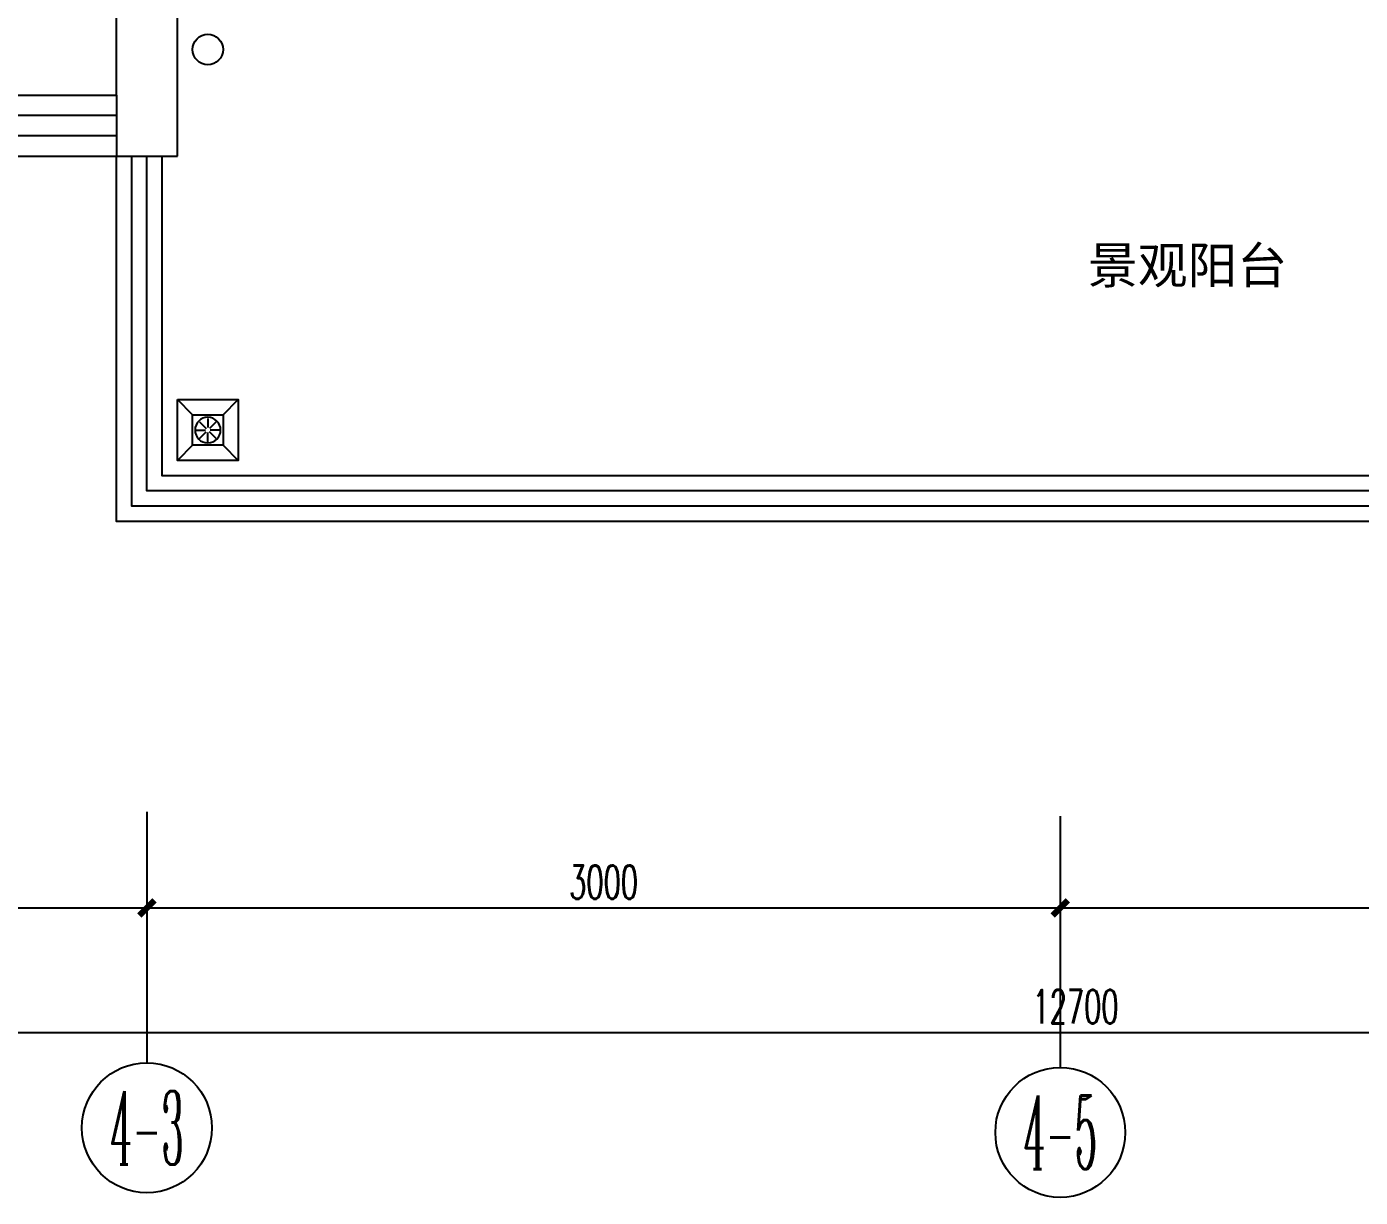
# Model space of a CAD drawing. Extents: x 184967 to 628822, y -100826 to 121332.
# Drawn here: x 335391 to 339771, y 71170 to 75016 of the extents above; entities that cross this region are included whole.
import ezdxf
from ezdxf.enums import TextEntityAlignment as Align

# ---------------------------------------------------------------- set-up
doc = ezdxf.new("R2010")
doc.units = 0
doc.header["$MEASUREMENT"] = 0
for name, color, linetype in [('AXIS_TEXT', 7, 'Continuous'), ('E03-地漏', 6, 'Continuous'), ('P13-文字说明', 52, 'Continuous'), ('PUB_DIM', 3, 'Continuous'), ('VPIPE-废水', 31, 'TG_F'), ('WALL', 145, 'Continuous'), ('WINDOW', 141, 'Continuous'), ('栏杆', 4, 'Continuous'), ('看线', 67, 'Continuous')]:
    doc.layers.add(name, color=color, linetype=linetype)
doc.styles.add('_TCH_AXIS', font='COMPLEX', dxfattribs={"bigfont": 'GBCBIG'})
doc.styles.add('COMPLEX', font='COMPLEX')
doc.styles.add('TG_LINETYPE', font='GBXWXT', dxfattribs={"width": 0.7, "height": 3, "bigfont": 'GBCBIG'})
doc.styles.add('尺寸标注', font='txt.shx', dxfattribs={"width": 0.6, "height": 110})
doc.styles.add('文字标注', font='')
doc.styles.get('文字标注').set_extended_font_data('SimSun')
doc.linetypes.add('TG_F', pattern='A,3,-0.34,["F",TG_LINETYPE,S=0.1,R=0,X=-0.2,Y=-0.08],0', length=3.34)
doc.dimstyles.new('1-50', dxfattribs={"dimscale": 50, "dimtxt": 110, "dimasz": 1, "dimexe": 2, "dimexo": 2, "dimgap": 0.6, "dimtad": 1, "dimdec": 0, "dimrnd": 5, "dimtxsty": '尺寸标注', "dimblk": 'ARCHTICK', "dimcen": 2.5, "dimclrd": 251, "dimclre": 251, "dimclrt": 50, "dimadec": 0, "dimazin": 0, "dimtfac": 1, "dimtdec": 0, "dimtix": 1, "dimtmove": 2, "dimatfit": 3, "dimldrblk": 'DOT', "dimfxl": 0, "dimarcsym": 0})

# ---------------------------------------------------------------- blocks, each defined once
blk = doc.blocks.new('$WINLIB2D$00000001')
at = {"color": 0}
for points in [[(-0.5, 0.5), (-0.5, -0.5)], [(-0.5, 0.5), (0.5, 0.5)], [(0.5, -0.5), (0.5, 0.5)], [(0.5, 0.1667), (-0.5, 0.1667)], [(0.5, -0.1667), (-0.5, -0.1667)], [(-0.5, -0.5), (0.5, -0.5)]]:
    blk.add_lwpolyline(points, dxfattribs=at)
blk = doc.blocks.new('_ArchTick')
at = {"color": 0, "linetype": 'ByBlock', "const_width": 0.4}
blk.add_lwpolyline([(-0.5, -0.5), (0.5, 0.5)], dxfattribs=at)
blk = doc.blocks.new('*D1796')
at = {"layer": 'Defpoints', "color": 0, "linetype": 'ByBlock', "transparency": 16777216}
for p in [(332486, 72437), (345186, 72437), (345186, 71711.8)]:
    blk.add_point(p, dxfattribs=at)
at = {"layer": 'PUB_DIM', "color": 251, "lineweight": -2, "transparency": 16777216}
for p, q in [((332486, 71961.8), (332486, 71611.8)), ((345186, 71961.8), (345186, 71611.8)), ((332486, 71711.8), (345186, 71711.8))]:
    blk.add_line(p, q, dxfattribs=at)
at = {"layer": 'PUB_DIM', "color": 251, "linetype": 'ByBlock', "lineweight": -2, "transparency": 16777216, "xscale": 50, "yscale": 50, "zscale": 50, "rotation": 180}
blk.add_blockref('_ArchTick', (332486, 71711.8), dxfattribs=at)
at = {"layer": 'PUB_DIM', "color": 251, "linetype": 'ByBlock', "lineweight": -2, "transparency": 16777216, "xscale": 50, "yscale": 50, "zscale": 50}
blk.add_blockref('_ArchTick', (345186, 71711.8), dxfattribs=at)
at = {"layer": 'PUB_DIM', "color": 50, "linetype": 'ByBlock', "transparency": 16777216, "insert": (338836, 71796.8), "char_height": 110, "attachment_point": 5, "style": '尺寸标注'}
blk.add_mtext('12700', dxfattribs=at)
blk = doc.blocks.new('_Dot')
at = {"color": 0, "linetype": 'ByBlock', "lineweight": -2}
blk.add_line((-0.5, 0), (-1, 0), dxfattribs=at)
at = {"color": 0, "linetype": 'ByBlock', "const_width": 0.5}
blk.add_lwpolyline([(-0.25, 0, 1), (0.25, 0, 1)], format="xyb", close=True, dxfattribs=at)
blk = doc.blocks.new('*D1798')
at = {"layer": 'Defpoints', "color": 0, "linetype": 'ByBlock', "transparency": 16777216}
for p in [(338786, 72437), (342786, 72437), (338786, 72120.8)]:
    blk.add_point(p, dxfattribs=at)
at = {"layer": 'PUB_DIM', "color": 251, "lineweight": -2, "transparency": 16777216}
for p, q in [((338786, 72337), (338786, 72020.8)), ((342786, 72337), (342786, 72020.8)), ((342786, 72120.8), (338786, 72120.8))]:
    blk.add_line(p, q, dxfattribs=at)
at = {"layer": 'PUB_DIM', "color": 251, "linetype": 'ByBlock', "lineweight": -2, "transparency": 16777216, "xscale": 50, "yscale": 50, "zscale": 50, "rotation": 180}
blk.add_blockref('_ArchTick', (338786, 72120.8), dxfattribs=at)
at = {"layer": 'PUB_DIM', "color": 251, "linetype": 'ByBlock', "lineweight": -2, "transparency": 16777216, "xscale": 50, "yscale": 50, "zscale": 50}
blk.add_blockref('_ArchTick', (342786, 72120.8), dxfattribs=at)
at = {"layer": 'PUB_DIM', "color": 50, "linetype": 'ByBlock', "transparency": 16777216, "insert": (340786, 72205.8), "char_height": 110, "attachment_point": 5, "style": '尺寸标注'}
blk.add_mtext('4000', dxfattribs=at)
blk = doc.blocks.new('*D1799')
at = {"layer": 'Defpoints', "color": 0, "linetype": 'ByBlock', "transparency": 16777216}
for p in [(335786, 72437), (338786, 72437), (335786, 72120.8)]:
    blk.add_point(p, dxfattribs=at)
at = {"layer": 'PUB_DIM', "color": 251, "lineweight": -2, "transparency": 16777216}
for p, q in [((335786, 72337), (335786, 72020.8)), ((338786, 72337), (338786, 72020.8)), ((338786, 72120.8), (335786, 72120.8))]:
    blk.add_line(p, q, dxfattribs=at)
at = {"layer": 'PUB_DIM', "color": 251, "linetype": 'ByBlock', "lineweight": -2, "transparency": 16777216, "xscale": 50, "yscale": 50, "zscale": 50, "rotation": 180}
blk.add_blockref('_ArchTick', (335786, 72120.8), dxfattribs=at)
at = {"layer": 'PUB_DIM', "color": 251, "linetype": 'ByBlock', "lineweight": -2, "transparency": 16777216, "xscale": 50, "yscale": 50, "zscale": 50}
blk.add_blockref('_ArchTick', (338786, 72120.8), dxfattribs=at)
at = {"layer": 'PUB_DIM', "color": 50, "linetype": 'ByBlock', "transparency": 16777216, "insert": (337286, 72205.8), "char_height": 110, "attachment_point": 5, "style": '尺寸标注'}
blk.add_mtext('3000', dxfattribs=at)
blk = doc.blocks.new('*D1800')
at = {"layer": 'Defpoints', "color": 0, "linetype": 'ByBlock', "transparency": 16777216}
for p in [(332486, 72437), (335786, 72437), (332486, 72120.8)]:
    blk.add_point(p, dxfattribs=at)
at = {"layer": 'PUB_DIM', "color": 251, "lineweight": -2, "transparency": 16777216}
for p, q in [((332486, 72337), (332486, 72020.8)), ((335786, 72337), (335786, 72020.8)), ((335786, 72120.8), (332486, 72120.8))]:
    blk.add_line(p, q, dxfattribs=at)
at = {"layer": 'PUB_DIM', "color": 251, "linetype": 'ByBlock', "lineweight": -2, "transparency": 16777216, "xscale": 50, "yscale": 50, "zscale": 50, "rotation": 180}
blk.add_blockref('_ArchTick', (332486, 72120.8), dxfattribs=at)
at = {"layer": 'PUB_DIM', "color": 251, "linetype": 'ByBlock', "lineweight": -2, "transparency": 16777216, "xscale": 50, "yscale": 50, "zscale": 50}
blk.add_blockref('_ArchTick', (335786, 72120.8), dxfattribs=at)
at = {"layer": 'PUB_DIM', "color": 50, "linetype": 'ByBlock', "transparency": 16777216, "insert": (334136, 72205.8), "char_height": 110, "attachment_point": 5, "style": '尺寸标注'}
blk.add_mtext('3300', dxfattribs=at)
blk = doc.blocks.new('_AXISO')
blk.add_circle((0, 0), 0.5)
at = {"layer": 'AXIS_TEXT', "style": 'COMPLEX', "width": 1.041667}
blk.add_attdef('A', text='', height=0.56, dxfattribs=at).set_placement((-0.25, -0.28), (0.25, -0.28), align=Align.FIT)
blk = doc.blocks.new('A$C76680096')
at = {"color": 250, "ltscale": 10}
for p, q in [((50, 88.5), (50, 58)), ((11.5, 50), (42, 50)), ((22.8, 77.2), (44.4, 55.6)), ((22.8, 22.8), (44.4, 44.4)), ((77.2, 77.2), (55.6, 55.6)), ((77.2, 22.8), (55.6, 44.4)), ((88.5, 50), (58, 50)), ((50, 11.5), (50, 42))]:
    blk.add_line(p, q, dxfattribs=at)
blk.add_lwpolyline([(0, 0), (100, 0), (100, 100), (0, 100)], close=True)
blk.add_circle((50, 50), 42)

msp = doc.modelspace()

# ---------------------------------------------------------------- linework, layer by layer
at = {"layer": 'PUB_DIM', "linetype": 'ByBlock'}
for p, q in [((335786, 72437), (335786, 71612.2)), ((338786, 72422), (338786, 71597.2))]:
    msp.add_line(p, q, dxfattribs=at)
at = {"layer": 'VPIPE-废水', "linetype": 'Continuous'}
msp.add_circle((335986, 74940.6), 50, dxfattribs=at)
at = {"layer": 'WALL'}
for p, q in [((335686, 74790.6), (335686, 75390.6)), ((335886, 74590.6), (335886, 75190.6)), ((335686, 74590.6), (335886, 74590.6)), ((335686, 74590.6), (335686, 74590.6))]:
    msp.add_line(p, q, dxfattribs=at)
at = {"layer": 'WALL', "color": 250, "linetype": 'ByBlock'}
for p, q in [((335936, 73740.6), (335886, 73790.6)), ((336036, 73740.6), (336086, 73790.6)), ((335936, 73640.6), (335886, 73590.6)), ((336036, 73640.6), (336086, 73590.6))]:
    msp.add_line(p, q, dxfattribs=at)
msp.add_lwpolyline([(335886, 73790.6), (336086, 73790.6), (336086, 73590.6), (335886, 73590.6)], close=True, dxfattribs=at)
at = {"layer": '栏杆'}
for points in [[(342186, 73440.6), (335736, 73440.6), (335736, 74590.6)], [(342186, 73490.6), (335786, 73490.6), (335786, 74590.6)]]:
    msp.add_lwpolyline(points, dxfattribs=at)
at = {"layer": '看线'}
for points in [[(342186, 73390.6), (335686, 73390.6), (335686, 74590.6)], [(342186, 73540.6), (335836, 73540.6), (335836, 74590.6)]]:
    msp.add_lwpolyline(points, dxfattribs=at)

# ---------------------------------------------------------------- block references
at = {"layer": 'E03-地漏', "xscale": -1}
msp.add_blockref('A$C76680096', (336036, 73640.6), dxfattribs=at)
at = {"layer": 'PUB_DIM', "linetype": 'ByBlock'}
ref = msp.add_blockref('_AXISO', (335786, 71398.8), dxfattribs=dict(at, xscale=426.6560000000001, yscale=426.6560000000001, zscale=426.6560000000001, rotation=180))
ref.add_attrib('A', '4-3', dxfattribs={"layer": 'AXIS_TEXT', "height": 241.35, "style": '_TCH_AXIS', "width": 0.344262}).set_placement((335665.3, 71278.2), (335906.7, 71278.2), align=Align.FIT)
ref = msp.add_blockref('_AXISO', (338786, 71383.8), dxfattribs=dict(at, xscale=426.6560000000001, yscale=426.6560000000001, zscale=426.6560000000001, rotation=180))
ref.add_attrib('A', '4-5', dxfattribs={"layer": 'AXIS_TEXT', "height": 241.35, "style": '_TCH_AXIS', "width": 0.344262}).set_placement((338665.3, 71263.2), (338906.7, 71263.2), align=Align.FIT)
at = {"layer": 'WINDOW', "xscale": 2700, "yscale": -200, "zscale": 2700}
msp.add_blockref('$WINLIB2D$00000001', (334336, 74690.6), dxfattribs=at)

# ---------------------------------------------------------------- texts
at = {"layer": 'P13-文字说明', "color": 52, "style": '文字标注'}
msp.add_text('景观阳台', height=120, dxfattribs=at).set_placement((338876.5, 74171.9, 0))

# ---------------------------------------------------------------- dimensions: what is measured, and where the dimension line sits
at = {"layer": 'PUB_DIM', "linetype": 'ByBlock'}
dim = msp.add_aligned_dim(p1=(332486, 72437), p2=(345186, 72437), distance=-725.2, dimstyle='1-50', override={"dimfxl": 5, "dimfxlon": 1}, dxfattribs=at)
dim.commit()
dim.dimension.update_dxf_attribs({"geometry": '*D1796', "text_midpoint": (338836, 71796.8)})
for base, p1, p2, picture, middle in [((332486, 72120.8), (335786, 72437), (332486, 72437), '*D1800', (334136, 72205.8)), ((335786, 72120.8), (338786, 72437), (335786, 72437), '*D1799', (337286, 72205.8)), ((338786, 72120.8), (342786, 72437), (338786, 72437), '*D1798', (340786, 72205.8))]:
    dim = msp.add_linear_dim(base=base, p1=p1, p2=p2, angle=180, dimstyle='1-50', override={"dimfxl": 5, "dimfxlon": 1}, dxfattribs=at)
    dim.commit()
    dim.dimension.update_dxf_attribs({"geometry": picture, "text_midpoint": middle})

doc.saveas('drawing.dxf')
